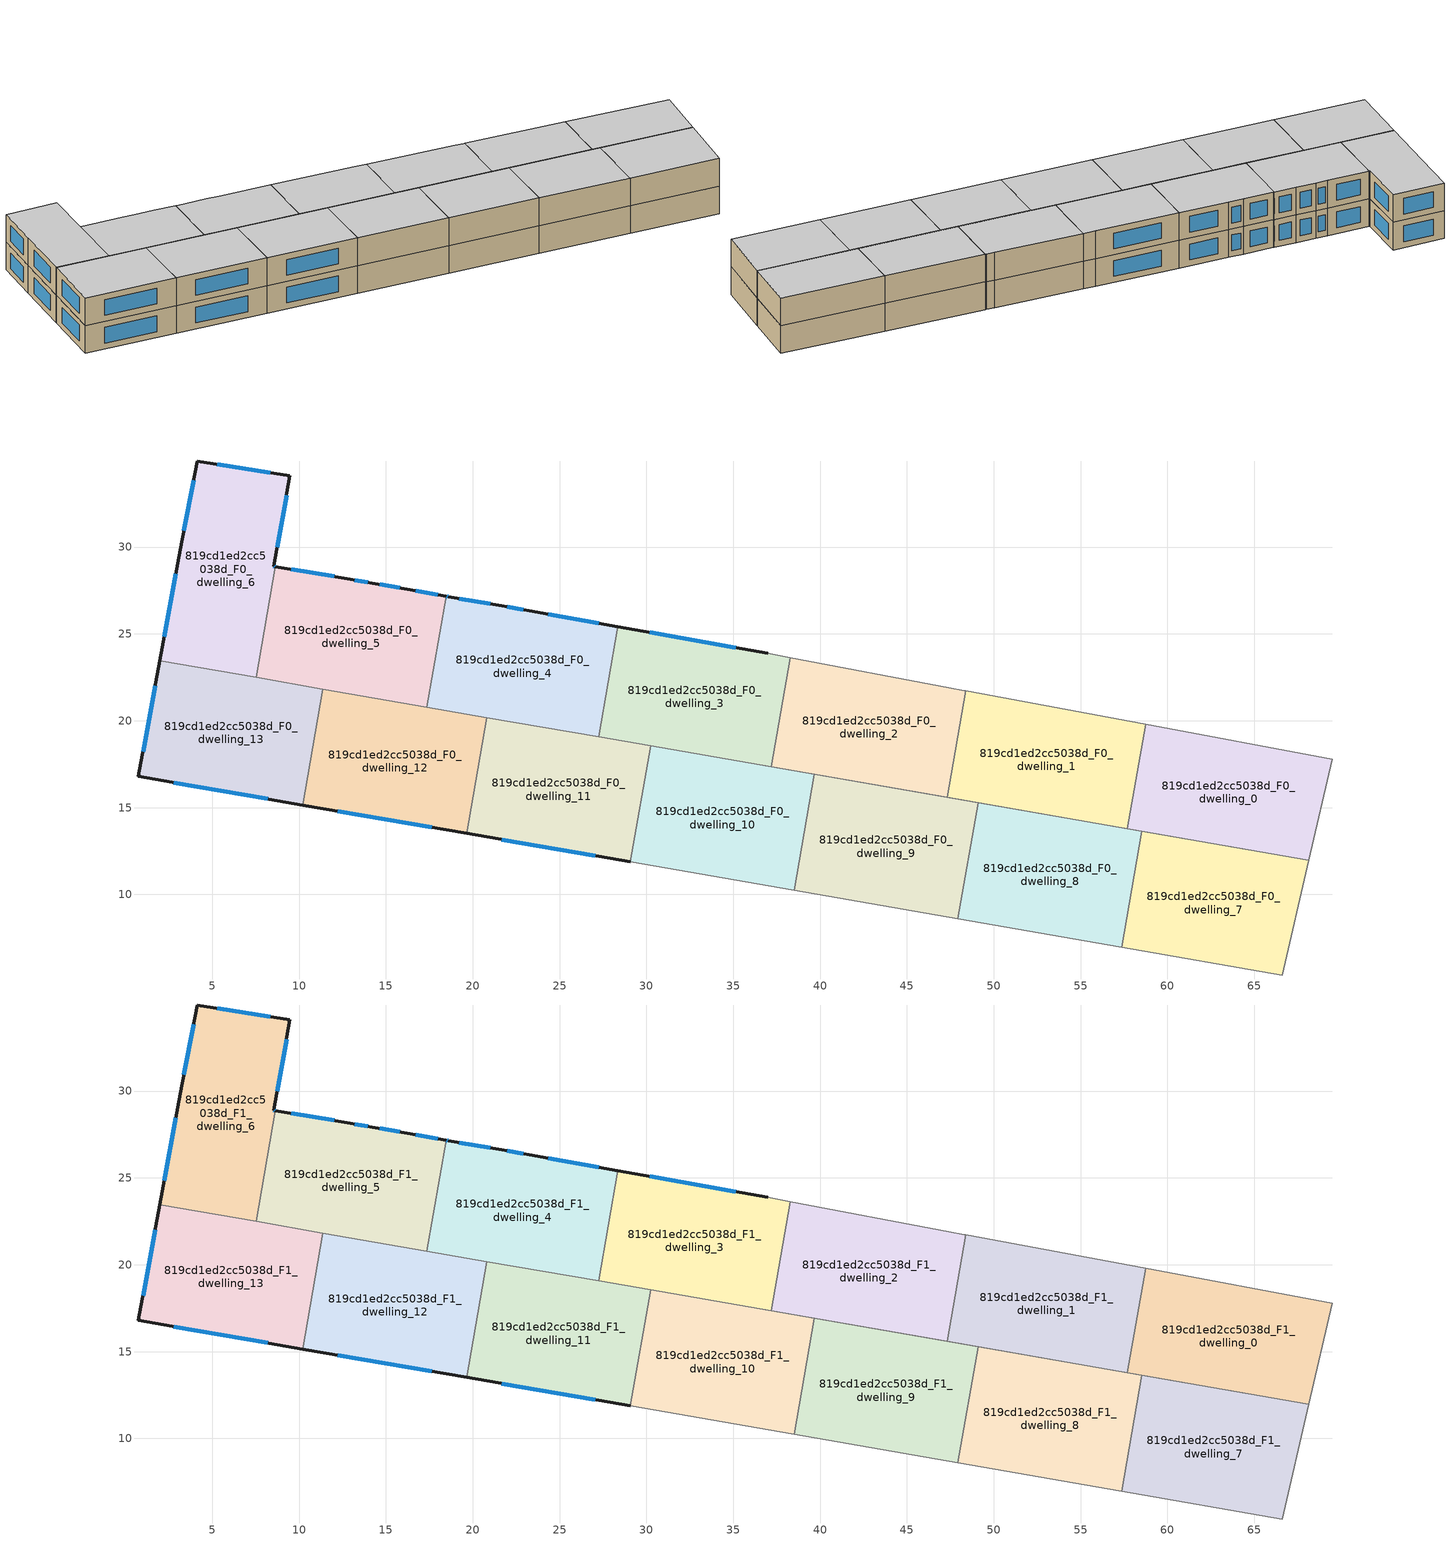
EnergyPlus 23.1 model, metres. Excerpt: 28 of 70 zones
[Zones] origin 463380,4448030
819cd1ed2cc5038d_F0_dwelling_0
 floor ground (EU_floor_Construction): 69.47,17.79 68.14,11.97 57.7,13.79 58.74,19.79 z0
 wall to 819cd1ed2cc5038d_F0_dwelling_1 (EU_wall_Construction): 58.74,19.79 57.7,13.79 z0:3
 wall adiabatic (EU_wall_Construction): 57.7,13.79 68.14,11.97 69.47,17.79 58.74,19.79 z0:3
819cd1ed2cc5038d_F0_dwelling_1
 floor ground (EU_floor_Construction): 58.74,19.79 57.7,13.79 47.32,15.59 48.38,21.72 z0
 wall to 819cd1ed2cc5038d_F0_dwelling_2 (EU_wall_Construction): 48.38,21.72 47.32,15.59 z0:3
 wall adiabatic (EU_wall_Construction): 58.74,19.79 48.38,21.72 / 47.32,15.59 57.7,13.79 z0:3
819cd1ed2cc5038d_F0_dwelling_10
 floor ground (EU_floor_Construction): 39.66,16.92 38.51,10.24 29.07,11.88 30.23,18.55 z0
 wall to 819cd1ed2cc5038d_F0_dwelling_9 (EU_wall_Construction): 38.51,10.24 39.66,16.92 z0:3
 wall adiabatic (EU_wall_Construction): 29.07,11.88 38.51,10.24 / 39.66,16.92 30.23,18.55 z0:3
 wall to 819cd1ed2cc5038d_F0_dwelling_11 (EU_wall_Construction): 30.23,18.55 29.07,11.88 z0:3
819cd1ed2cc5038d_F0_dwelling_11
 floor ground (EU_floor_Construction): 30.23,18.55 29.07,11.88 19.64,13.51 20.8,20.19 z0
 wall outside (EU_wall_Construction): 19.64,13.51 29.07,11.88 z0:3
 wall to 819cd1ed2cc5038d_F0_dwelling_12 (EU_wall_Construction): 20.8,20.19 19.64,13.51 z0:3
 wall to 819cd1ed2cc5038d_F0_dwelling_4 (EU_wall_Construction): 27.24,19.07 20.8,20.19 z0:3
 wall to 819cd1ed2cc5038d_F0_dwelling_3 (EU_wall_Construction): 30.23,18.55 27.24,19.07 z0:3
 window (EU_Window_Construction): 21.66,13.16 27.05,12.23 z0.64:2.36
819cd1ed2cc5038d_F0_dwelling_12
 floor ground (EU_floor_Construction): 20.8,20.19 19.64,13.51 10.21,15.15 11.37,21.83 z0
 wall outside (EU_wall_Construction): 10.21,15.15 19.64,13.51 z0:3
 wall to 819cd1ed2cc5038d_F0_dwelling_13 (EU_wall_Construction): 11.37,21.83 10.21,15.15 z0:3
 wall to 819cd1ed2cc5038d_F0_dwelling_5 (EU_wall_Construction): 17.36,20.79 11.37,21.83 z0:3
 wall to 819cd1ed2cc5038d_F0_dwelling_4 (EU_wall_Construction): 20.8,20.19 17.36,20.78 z0:3
 window (EU_Window_Construction): 12.23,14.8 17.62,13.86 z0.64:2.36
819cd1ed2cc5038d_F0_dwelling_13
 floor ground (EU_floor_Construction): 11.37,21.83 10.21,15.15 0.75,16.79 1.98,23.46 z0
 wall outside (EU_wall_Construction): 1.98,23.46 0.75,16.79 10.21,15.15 z0:3
 wall to 819cd1ed2cc5038d_F0_dwelling_6 (EU_wall_Construction): 7.52,22.49 1.98,23.46 z0:3
 wall to 819cd1ed2cc5038d_F0_dwelling_5 (EU_wall_Construction): 11.37,21.82 7.52,22.49 z0:3
 window (EU_Window_Construction): 2.78,16.44 8.19,15.5 / 1.71,22.03 1.01,18.22 z0.64:2.36
819cd1ed2cc5038d_F0_dwelling_2
 floor ground (EU_floor_Construction): 48.29,21.73 48.38,21.72 47.32,15.59 37.19,17.34 38.28,23.64 47.41,21.91 z0
 wall adiabatic (EU_wall_Construction): 48.38,21.72 48.29,21.73 47.41,21.91 38.28,23.64 / 37.19,17.34 47.32,15.59 z0:3
 wall to 819cd1ed2cc5038d_F0_dwelling_3 (EU_wall_Construction): 38.28,23.64 37.19,17.34 z0:3
819cd1ed2cc5038d_F0_dwelling_3
 floor ground (EU_floor_Construction): 38.28,23.64 37.19,17.34 27.24,19.07 28.35,25.42 36.98,23.89 z0
 wall outside (EU_wall_Construction): 36.98,23.89 28.35,25.42 z0:3
 wall to 819cd1ed2cc5038d_F0_dwelling_4 (EU_wall_Construction): 28.35,25.42 27.24,19.07 z0:3
 wall adiabatic (EU_wall_Construction): 38.28,23.64 36.98,23.89 / 30.23,18.55 37.19,17.34 z0:3
 window (EU_Window_Construction): 35.13,24.22 30.2,25.09 z0.64:2.36
819cd1ed2cc5038d_F0_dwelling_4
 floor ground (EU_floor_Construction): 28.35,25.42 27.24,19.07 17.36,20.79 18.47,27.17 18.58,27.15 21.66,26.61 23.24,26.33 z0
 wall outside (EU_wall_Construction): 28.35,25.42 23.24,26.33 21.66,26.61 18.58,27.15 18.47,27.17 z0:3
 wall to 819cd1ed2cc5038d_F0_dwelling_5 (EU_wall_Construction): 18.47,27.17 17.36,20.79 z0:3
 window (EU_Window_Construction): 27.25,25.62 24.33,26.13 / 18.55,27.15 18.49,27.16 / 21,26.73 19.23,27.04 / 22.9,26.39 21.99,26.55 z0.64:2.36
819cd1ed2cc5038d_F0_dwelling_5
 floor ground (EU_floor_Construction): 18.47,27.17 17.36,20.79 7.52,22.49 8.63,28.87 12.94,28.15 14.21,27.93 16.24,27.57 z0
 wall outside (EU_wall_Construction): 18.47,27.17 16.24,27.57 14.21,27.93 12.94,28.15 8.63,28.87 z0:3
 wall to 819cd1ed2cc5038d_F0_dwelling_6 (EU_wall_Construction): 8.63,28.87 7.52,22.49 z0:3
 window (EU_Window_Construction): 17.99,27.26 16.71,27.49 / 12.02,28.31 9.55,28.72 / 13.94,27.97 13.22,28.11 / 15.8,27.65 14.65,27.85 z0.64:2.36
819cd1ed2cc5038d_F0_dwelling_6
 floor ground (EU_floor_Construction): 9.47,34.1 8.55,28.89 8.63,28.87 7.52,22.49 1.98,23.46 3.15,29.84 4.13,34.96 z0
 wall outside (EU_wall_Construction): 8.63,28.87 8.55,28.89 9.47,34.1 4.13,34.96 3.15,29.84 1.98,23.46 z0:3
 window (EU_Window_Construction): 2.9,28.48 2.23,24.82 / 3.92,33.86 3.36,30.94 / 8.33,34.28 5.28,34.77 / 8.74,30 9.28,32.98 / 8.61,28.88 8.56,28.88 z0.64:2.36
819cd1ed2cc5038d_F0_dwelling_7
 floor ground (EU_floor_Construction): 68.14,11.97 66.61,5.36 57.36,6.97 58.52,13.64 z0
 wall adiabatic (EU_wall_Construction): 57.36,6.97 66.61,5.36 68.14,11.97 58.52,13.64 z0:3
 wall to 819cd1ed2cc5038d_F0_dwelling_8 (EU_wall_Construction): 58.52,13.64 57.36,6.97 z0:3
819cd1ed2cc5038d_F0_dwelling_8
 floor ground (EU_floor_Construction): 58.52,13.64 57.36,6.97 47.93,8.6 49.09,15.28 z0
 wall adiabatic (EU_wall_Construction): 47.93,8.6 57.36,6.97 / 58.52,13.64 49.09,15.28 z0:3
 wall to 819cd1ed2cc5038d_F0_dwelling_9 (EU_wall_Construction): 49.09,15.28 47.93,8.6 z0:3
819cd1ed2cc5038d_F0_dwelling_9
 floor ground (EU_floor_Construction): 49.09,15.28 47.93,8.6 38.51,10.24 39.66,16.92 z0
 wall adiabatic (EU_wall_Construction): 38.51,10.24 47.93,8.6 / 49.09,15.28 39.66,16.92 z0:3
819cd1ed2cc5038d_F1_dwelling_0
 floor to 819cd1ed2cc5038d_F0_dwelling_0 (EU_floor_Construction): 69.47,17.79 68.14,11.97 57.7,13.79 58.74,19.79 z3
 wall to 819cd1ed2cc5038d_F1_dwelling_1 (EU_wall_Construction): 58.74,19.79 57.7,13.79 z3:6
 wall adiabatic (EU_wall_Construction): 57.7,13.79 68.14,11.97 69.47,17.79 58.74,19.79 z3:6
 ceiling to 819cd1ed2cc5038d_F2_dwelling_0 (EU_floor_Construction): 68.14,11.97 69.47,17.79 58.74,19.79 57.7,13.79 z6
819cd1ed2cc5038d_F1_dwelling_1
 floor to 819cd1ed2cc5038d_F0_dwelling_1 (EU_floor_Construction): 58.74,19.79 57.7,13.79 47.32,15.59 48.38,21.72 z3
 wall to 819cd1ed2cc5038d_F1_dwelling_2 (EU_wall_Construction): 48.38,21.72 47.32,15.59 z3:6
 wall adiabatic (EU_wall_Construction): 58.74,19.79 48.38,21.72 / 47.32,15.59 57.7,13.79 z3:6
 ceiling to 819cd1ed2cc5038d_F2_dwelling_1 (EU_floor_Construction): 57.7,13.79 58.74,19.79 48.38,21.72 47.32,15.59 z6
819cd1ed2cc5038d_F1_dwelling_10
 floor to 819cd1ed2cc5038d_F0_dwelling_10 (EU_floor_Construction): 39.66,16.92 38.51,10.24 29.07,11.88 30.23,18.55 z3
 wall to 819cd1ed2cc5038d_F1_dwelling_9 (EU_wall_Construction): 38.51,10.24 39.66,16.92 z3:6
 wall adiabatic (EU_wall_Construction): 29.07,11.88 38.51,10.24 / 39.66,16.92 30.23,18.55 z3:6
 wall to 819cd1ed2cc5038d_F1_dwelling_11 (EU_wall_Construction): 30.23,18.55 29.07,11.88 z3:6
 ceiling to 819cd1ed2cc5038d_F2_dwelling_10 (EU_floor_Construction): 38.51,10.24 39.66,16.92 30.23,18.55 29.07,11.88 z6
819cd1ed2cc5038d_F1_dwelling_11
 floor to 819cd1ed2cc5038d_F0_dwelling_11 (EU_floor_Construction): 30.23,18.55 29.07,11.88 19.64,13.51 20.8,20.19 z3
 wall outside (EU_wall_Construction): 19.64,13.51 29.07,11.88 z3:6
 wall to 819cd1ed2cc5038d_F1_dwelling_12 (EU_wall_Construction): 20.8,20.19 19.64,13.51 z3:6
 wall to 819cd1ed2cc5038d_F1_dwelling_4 (EU_wall_Construction): 27.24,19.07 20.8,20.19 z3:6
 wall to 819cd1ed2cc5038d_F1_dwelling_3 (EU_wall_Construction): 30.23,18.55 27.24,19.07 z3:6
 window (EU_Window_Construction): 21.66,13.16 27.05,12.23 z3.64:5.36
 ceiling to 819cd1ed2cc5038d_F2_dwelling_11 (EU_floor_Construction): 29.07,11.88 30.23,18.55 20.8,20.19 19.64,13.51 z6
819cd1ed2cc5038d_F1_dwelling_12
 floor to 819cd1ed2cc5038d_F0_dwelling_12 (EU_floor_Construction): 20.8,20.19 19.64,13.51 10.21,15.15 11.37,21.83 z3
 wall outside (EU_wall_Construction): 10.21,15.15 19.64,13.51 z3:6
 wall to 819cd1ed2cc5038d_F1_dwelling_13 (EU_wall_Construction): 11.37,21.83 10.21,15.15 z3:6
 wall to 819cd1ed2cc5038d_F1_dwelling_5 (EU_wall_Construction): 17.36,20.79 11.37,21.83 z3:6
 wall to 819cd1ed2cc5038d_F1_dwelling_4 (EU_wall_Construction): 20.8,20.19 17.36,20.78 z3:6
 window (EU_Window_Construction): 12.23,14.8 17.62,13.86 z3.64:5.36
 ceiling to 819cd1ed2cc5038d_F2_dwelling_12 (EU_floor_Construction): 19.64,13.51 20.8,20.19 11.37,21.83 10.21,15.15 z6
819cd1ed2cc5038d_F1_dwelling_13
 floor to 819cd1ed2cc5038d_F0_dwelling_13 (EU_floor_Construction): 11.37,21.83 10.21,15.15 0.75,16.79 1.98,23.46 z3
 wall outside (EU_wall_Construction): 1.98,23.46 0.75,16.79 10.21,15.15 z3:6
 wall to 819cd1ed2cc5038d_F1_dwelling_6 (EU_wall_Construction): 7.52,22.49 1.98,23.46 z3:6
 wall to 819cd1ed2cc5038d_F1_dwelling_5 (EU_wall_Construction): 11.37,21.82 7.52,22.49 z3:6
 window (EU_Window_Construction): 2.78,16.44 8.19,15.5 / 1.71,22.03 1.01,18.22 z3.64:5.36
 ceiling to 819cd1ed2cc5038d_F2_dwelling_13 (EU_floor_Construction): 10.21,15.15 11.37,21.83 1.98,23.46 0.75,16.79 z6
819cd1ed2cc5038d_F1_dwelling_2
 floor to 819cd1ed2cc5038d_F0_dwelling_2 (EU_floor_Construction): 48.29,21.73 48.38,21.72 47.32,15.59 37.19,17.34 38.28,23.64 47.41,21.91 z3
 wall adiabatic (EU_wall_Construction): 48.38,21.72 48.29,21.73 47.41,21.91 38.28,23.64 / 37.19,17.34 47.32,15.59 z3:6
 wall to 819cd1ed2cc5038d_F1_dwelling_3 (EU_wall_Construction): 38.28,23.64 37.19,17.34 z3:6
 ceiling to 819cd1ed2cc5038d_F2_dwelling_2 (EU_floor_Construction): 47.32,15.59 48.38,21.72 48.29,21.73 47.41,21.91 38.28,23.64 37.19,17.34 z6
819cd1ed2cc5038d_F1_dwelling_3
 floor to 819cd1ed2cc5038d_F0_dwelling_3 (EU_floor_Construction): 38.28,23.64 37.19,17.34 27.24,19.07 28.35,25.42 36.98,23.89 z3
 wall outside (EU_wall_Construction): 36.98,23.89 28.35,25.42 z3:6
 wall to 819cd1ed2cc5038d_F1_dwelling_4 (EU_wall_Construction): 28.35,25.42 27.24,19.07 z3:6
 wall adiabatic (EU_wall_Construction): 38.28,23.64 36.98,23.89 / 30.23,18.55 37.19,17.34 z3:6
 window (EU_Window_Construction): 35.13,24.22 30.2,25.09 z3.64:5.36
 ceiling to 819cd1ed2cc5038d_F2_dwelling_3 (EU_floor_Construction): 37.19,17.34 38.28,23.64 36.98,23.89 28.35,25.42 27.24,19.07 z6
819cd1ed2cc5038d_F1_dwelling_4
 floor to 819cd1ed2cc5038d_F0_dwelling_4 (EU_floor_Construction): 28.35,25.42 27.24,19.07 17.36,20.79 18.47,27.17 18.58,27.15 21.66,26.61 23.24,26.33 z3
 wall outside (EU_wall_Construction): 28.35,25.42 23.24,26.33 21.66,26.61 18.58,27.15 18.47,27.17 z3:6
 wall to 819cd1ed2cc5038d_F1_dwelling_5 (EU_wall_Construction): 18.47,27.17 17.36,20.79 z3:6
 window (EU_Window_Construction): 27.25,25.62 24.33,26.13 / 18.55,27.15 18.49,27.16 / 21,26.73 19.23,27.04 / 22.9,26.39 21.99,26.55 z3.64:5.36
 ceiling to 819cd1ed2cc5038d_F2_dwelling_4 (EU_floor_Construction): 27.24,19.07 28.35,25.42 23.24,26.33 21.66,26.61 18.58,27.15 18.47,27.17 17.36,20.79 z6
819cd1ed2cc5038d_F1_dwelling_5
 floor to 819cd1ed2cc5038d_F0_dwelling_5 (EU_floor_Construction): 18.47,27.17 17.36,20.79 7.52,22.49 8.63,28.87 12.94,28.15 14.21,27.93 16.24,27.57 z3
 wall outside (EU_wall_Construction): 18.47,27.17 16.24,27.57 14.21,27.93 12.94,28.15 8.63,28.87 z3:6
 wall to 819cd1ed2cc5038d_F1_dwelling_6 (EU_wall_Construction): 8.63,28.87 7.52,22.49 z3:6
 window (EU_Window_Construction): 17.99,27.26 16.71,27.49 / 12.02,28.31 9.55,28.72 / 13.94,27.97 13.22,28.11 / 15.8,27.65 14.65,27.85 z3.64:5.36
 ceiling to 819cd1ed2cc5038d_F2_dwelling_5 (EU_floor_Construction): 17.36,20.79 18.47,27.17 16.24,27.57 14.21,27.93 12.94,28.15 8.63,28.87 7.52,22.49 z6
819cd1ed2cc5038d_F1_dwelling_6
 floor to 819cd1ed2cc5038d_F0_dwelling_6 (EU_floor_Construction): 9.47,34.1 8.55,28.89 8.63,28.87 7.52,22.49 1.98,23.46 3.15,29.84 4.13,34.96 z3
 wall outside (EU_wall_Construction): 8.63,28.87 8.55,28.89 9.47,34.1 4.13,34.96 3.15,29.84 1.98,23.46 z3:6
 window (EU_Window_Construction): 2.9,28.48 2.23,24.82 / 3.92,33.86 3.36,30.94 / 8.33,34.28 5.28,34.77 / 8.74,30 9.28,32.98 / 8.61,28.88 8.56,28.88 z3.64:5.36
 ceiling to 819cd1ed2cc5038d_F2_dwelling_6 (EU_floor_Construction): 7.52,22.49 8.63,28.87 8.55,28.89 9.47,34.1 4.13,34.96 3.15,29.84 1.98,23.46 z6
819cd1ed2cc5038d_F1_dwelling_7
 floor to 819cd1ed2cc5038d_F0_dwelling_7 (EU_floor_Construction): 68.14,11.97 66.61,5.36 57.36,6.97 58.52,13.64 z3
 wall adiabatic (EU_wall_Construction): 57.36,6.97 66.61,5.36 68.14,11.97 58.52,13.64 z3:6
 wall to 819cd1ed2cc5038d_F1_dwelling_8 (EU_wall_Construction): 58.52,13.64 57.36,6.97 z3:6
 ceiling to 819cd1ed2cc5038d_F2_dwelling_7 (EU_floor_Construction): 66.61,5.36 68.14,11.97 58.52,13.64 57.36,6.97 z6
819cd1ed2cc5038d_F1_dwelling_8
 floor to 819cd1ed2cc5038d_F0_dwelling_8 (EU_floor_Construction): 58.52,13.64 57.36,6.97 47.93,8.6 49.09,15.28 z3
 wall adiabatic (EU_wall_Construction): 47.93,8.6 57.36,6.97 / 58.52,13.64 49.09,15.28 z3:6
 wall to 819cd1ed2cc5038d_F1_dwelling_9 (EU_wall_Construction): 49.09,15.28 47.93,8.6 z3:6
 ceiling to 819cd1ed2cc5038d_F2_dwelling_8 (EU_floor_Construction): 57.36,6.97 58.52,13.64 49.09,15.28 47.93,8.6 z6
819cd1ed2cc5038d_F1_dwelling_9
 floor to 819cd1ed2cc5038d_F0_dwelling_9 (EU_floor_Construction): 49.09,15.28 47.93,8.6 38.51,10.24 39.66,16.92 z3
 wall adiabatic (EU_wall_Construction): 38.51,10.24 47.93,8.6 / 49.09,15.28 39.66,16.92 z3:6
 ceiling to 819cd1ed2cc5038d_F2_dwelling_9 (EU_floor_Construction): 47.93,8.6 49.09,15.28 39.66,16.92 38.51,10.24 z6
[Building]
EU S2 Campaign: North Axis=0; Terrain=City; Solar Distribution=FullExterior
[Site:Location]
Yerevan-Zvartnots.Intl.AP: Latitude=40.15; Longitude=44.383; Time Zone=4; Elevation=854
[SizingPeriod:WeatherFileDays]
AnnualSizingPeriod: Begin Month=1; Begin Day of Month=1; End Month=12; End Day of Month=31; Day of Week for Start Day=Monday; Use Weather File Daylight Saving Period=No; Use Weather File Rain and Snow Indicators=No
[MATERIAL]
EU_InternalMass_Material: Roughness=MediumRough; Thickness=0.1; Conductivity=1; Density=1800; Specific Heat=900; Thermal Absorptance=0.9; Solar Absorptance=0.7; Visible Absorptance=0.7
[MATERIAL:NOMASS] Roughness=MediumRough; Thermal Absorptance=0.9; Solar Absorptance=0.7; Visible Absorptance=0.7
Name | Thermal Resistance
EU_wall_NoMass | 1.05043
EU_floor_NoMass | 0.478065
[WINDOWMATERIAL:SIMPLEGLAZINGSYSTEM]
EU_Window_SimpleGlazing: UFactor=2.5566; Solar Heat Gain Coefficient=0.75; Visible Transmittance=0.75
[CONSTRUCTION]
EU_wall_Construction: EU_wall_NoMass
EU_floor_Construction: EU_floor_NoMass
EU_Window_Construction: EU_Window_SimpleGlazing
EU_InternalMass_Construction: EU_InternalMass_Material
[ZONE] Type=1; Multiplier=1; Ceiling Height=autocalculate; Floor Area=autocalculate; Part of Total Floor Area=Yes
Name | Volume
819cd1ed2cc5038d_F0_dwelling_0; 819cd1ed2cc5038d_F1_dwelling_0 | 194.538
819cd1ed2cc5038d_F0_dwelling_1; 819cd1ed2cc5038d_F1_dwelling_1; 819cd1ed2cc5038d_F0_dwelling_13; 819cd1ed2cc5038d_F1_dwelling_13 | 194.529
819cd1ed2cc5038d_F0_dwelling_10; 819cd1ed2cc5038d_F1_dwelling_10 | 194.547
819cd1ed2cc5038d_F0_dwelling_11; 819cd1ed2cc5038d_F1_dwelling_11; 819cd1ed2cc5038d_F0_dwelling_4; 819cd1ed2cc5038d_F1_dwelling_4; 819cd1ed2cc5038d_F0_dwelling_8; 819cd1ed2cc5038d_F1_dwelling_8 | 194.54
819cd1ed2cc5038d_F0_dwelling_12; 819cd1ed2cc5038d_F1_dwelling_12 | 194.535
819cd1ed2cc5038d_F0_dwelling_2; 819cd1ed2cc5038d_F1_dwelling_2 | 194.526
819cd1ed2cc5038d_F0_dwelling_3; 819cd1ed2cc5038d_F1_dwelling_3; 819cd1ed2cc5038d_F0_dwelling_6; 819cd1ed2cc5038d_F1_dwelling_6 | 194.544
819cd1ed2cc5038d_F0_dwelling_5; 819cd1ed2cc5038d_F1_dwelling_5 | 194.552
819cd1ed2cc5038d_F0_dwelling_7; 819cd1ed2cc5038d_F1_dwelling_7 | 194.536
819cd1ed2cc5038d_F0_dwelling_9; 819cd1ed2cc5038d_F1_dwelling_9 | 194.548
[INTERNALMASS] Construction=EU_InternalMass_Construction
Name | Zone or ZoneList | Surface Area
819cd1ed2cc5038d_F0_dwelling_0_EU_InternalMass | 819cd1ed2cc5038d_F0_dwelling_0 | 64.8459
819cd1ed2cc5038d_F0_dwelling_1_EU_InternalMass | 819cd1ed2cc5038d_F0_dwelling_1 | 64.8429
819cd1ed2cc5038d_F0_dwelling_2_EU_InternalMass | 819cd1ed2cc5038d_F0_dwelling_2 | 64.8455
819cd1ed2cc5038d_F0_dwelling_3_EU_InternalMass | 819cd1ed2cc5038d_F0_dwelling_3 | 64.848
819cd1ed2cc5038d_F0_dwelling_4_EU_InternalMass | 819cd1ed2cc5038d_F0_dwelling_4 | 64.8467
819cd1ed2cc5038d_F0_dwelling_5_EU_InternalMass | 819cd1ed2cc5038d_F0_dwelling_5 | 64.8507
819cd1ed2cc5038d_F0_dwelling_6_EU_InternalMass | 819cd1ed2cc5038d_F0_dwelling_6 | 64.8482
819cd1ed2cc5038d_F0_dwelling_7_EU_InternalMass | 819cd1ed2cc5038d_F0_dwelling_7 | 64.8453
819cd1ed2cc5038d_F0_dwelling_8_EU_InternalMass | 819cd1ed2cc5038d_F0_dwelling_8 | 64.8467
819cd1ed2cc5038d_F0_dwelling_9_EU_InternalMass | 819cd1ed2cc5038d_F0_dwelling_9 | 64.8492
819cd1ed2cc5038d_F0_dwelling_10_EU_InternalMass | 819cd1ed2cc5038d_F0_dwelling_10 | 64.8492
819cd1ed2cc5038d_F0_dwelling_11_EU_InternalMass | 819cd1ed2cc5038d_F0_dwelling_11 | 64.8467
819cd1ed2cc5038d_F0_dwelling_12_EU_InternalMass | 819cd1ed2cc5038d_F0_dwelling_12 | 64.8451
819cd1ed2cc5038d_F0_dwelling_13_EU_InternalMass | 819cd1ed2cc5038d_F0_dwelling_13 | 64.8429
819cd1ed2cc5038d_F1_dwelling_0_EU_InternalMass | 819cd1ed2cc5038d_F1_dwelling_0 | 64.8459
819cd1ed2cc5038d_F1_dwelling_1_EU_InternalMass | 819cd1ed2cc5038d_F1_dwelling_1 | 64.8429
819cd1ed2cc5038d_F1_dwelling_2_EU_InternalMass | 819cd1ed2cc5038d_F1_dwelling_2 | 64.8455
819cd1ed2cc5038d_F1_dwelling_3_EU_InternalMass | 819cd1ed2cc5038d_F1_dwelling_3 | 64.848
819cd1ed2cc5038d_F1_dwelling_4_EU_InternalMass | 819cd1ed2cc5038d_F1_dwelling_4 | 64.8467
819cd1ed2cc5038d_F1_dwelling_5_EU_InternalMass | 819cd1ed2cc5038d_F1_dwelling_5 | 64.8507
819cd1ed2cc5038d_F1_dwelling_6_EU_InternalMass | 819cd1ed2cc5038d_F1_dwelling_6 | 64.8482
819cd1ed2cc5038d_F1_dwelling_7_EU_InternalMass | 819cd1ed2cc5038d_F1_dwelling_7 | 64.8453
819cd1ed2cc5038d_F1_dwelling_8_EU_InternalMass | 819cd1ed2cc5038d_F1_dwelling_8 | 64.8467
819cd1ed2cc5038d_F1_dwelling_9_EU_InternalMass | 819cd1ed2cc5038d_F1_dwelling_9 | 64.8492
819cd1ed2cc5038d_F1_dwelling_10_EU_InternalMass | 819cd1ed2cc5038d_F1_dwelling_10 | 64.8492
819cd1ed2cc5038d_F1_dwelling_11_EU_InternalMass | 819cd1ed2cc5038d_F1_dwelling_11 | 64.8467
819cd1ed2cc5038d_F1_dwelling_12_EU_InternalMass | 819cd1ed2cc5038d_F1_dwelling_12 | 64.8451
819cd1ed2cc5038d_F1_dwelling_13_EU_InternalMass | 819cd1ed2cc5038d_F1_dwelling_13 | 64.8429
[OTHEREQUIPMENT] Fuel Type=Electricity; Design Level Calculation Method=Watts/Area; Power per Zone Floor Area=1; Fraction Latent=0; Fraction Radiant=0; Fraction Lost=0; Carbon Dioxide Generation Rate=0; EndUse Subcategory=EU_Step8_InternalGains
Name | Zone or ZoneList or Space or SpaceList | Schedule
EU_Step8_InternalGain_819cd1ed2cc5038d_F0_dwelling_0_f000 | 819cd1ed2cc5038d_F0_dwelling_0 | EU_Step8_GainSchedule_819cd1ed2cc5038d_F0_dwelling_0_f000
EU_Step8_InternalGain_819cd1ed2cc5038d_F0_dwelling_1_f000 | 819cd1ed2cc5038d_F0_dwelling_1 | EU_Step8_GainSchedule_819cd1ed2cc5038d_F0_dwelling_1_f000
EU_Step8_InternalGain_819cd1ed2cc5038d_F0_dwelling_2_f000 | 819cd1ed2cc5038d_F0_dwelling_2 | EU_Step8_GainSchedule_819cd1ed2cc5038d_F0_dwelling_2_f000
EU_Step8_InternalGain_819cd1ed2cc5038d_F0_dwelling_3_f000 | 819cd1ed2cc5038d_F0_dwelling_3 | EU_Step8_GainSchedule_819cd1ed2cc5038d_F0_dwelling_3_f000
EU_Step8_InternalGain_819cd1ed2cc5038d_F0_dwelling_4_f000 | 819cd1ed2cc5038d_F0_dwelling_4 | EU_Step8_GainSchedule_819cd1ed2cc5038d_F0_dwelling_4_f000
EU_Step8_InternalGain_819cd1ed2cc5038d_F0_dwelling_5_f000 | 819cd1ed2cc5038d_F0_dwelling_5 | EU_Step8_GainSchedule_819cd1ed2cc5038d_F0_dwelling_5_f000
EU_Step8_InternalGain_819cd1ed2cc5038d_F0_dwelling_6_f000 | 819cd1ed2cc5038d_F0_dwelling_6 | EU_Step8_GainSchedule_819cd1ed2cc5038d_F0_dwelling_6_f000
EU_Step8_InternalGain_819cd1ed2cc5038d_F0_dwelling_7_f000 | 819cd1ed2cc5038d_F0_dwelling_7 | EU_Step8_GainSchedule_819cd1ed2cc5038d_F0_dwelling_7_f000
EU_Step8_InternalGain_819cd1ed2cc5038d_F0_dwelling_8_f000 | 819cd1ed2cc5038d_F0_dwelling_8 | EU_Step8_GainSchedule_819cd1ed2cc5038d_F0_dwelling_8_f000
EU_Step8_InternalGain_819cd1ed2cc5038d_F0_dwelling_9_f000 | 819cd1ed2cc5038d_F0_dwelling_9 | EU_Step8_GainSchedule_819cd1ed2cc5038d_F0_dwelling_9_f000
EU_Step8_InternalGain_819cd1ed2cc5038d_F0_dwelling_10_f000 | 819cd1ed2cc5038d_F0_dwelling_10 | EU_Step8_GainSchedule_819cd1ed2cc5038d_F0_dwelling_10_f000
EU_Step8_InternalGain_819cd1ed2cc5038d_F0_dwelling_11_f000 | 819cd1ed2cc5038d_F0_dwelling_11 | EU_Step8_GainSchedule_819cd1ed2cc5038d_F0_dwelling_11_f000
EU_Step8_InternalGain_819cd1ed2cc5038d_F0_dwelling_12_f000 | 819cd1ed2cc5038d_F0_dwelling_12 | EU_Step8_GainSchedule_819cd1ed2cc5038d_F0_dwelling_12_f000
EU_Step8_InternalGain_819cd1ed2cc5038d_F0_dwelling_13_f000 | 819cd1ed2cc5038d_F0_dwelling_13 | EU_Step8_GainSchedule_819cd1ed2cc5038d_F0_dwelling_13_f000
EU_Step8_InternalGain_819cd1ed2cc5038d_F1_dwelling_0_f000 | 819cd1ed2cc5038d_F1_dwelling_0 | EU_Step8_GainSchedule_819cd1ed2cc5038d_F1_dwelling_0_f000
EU_Step8_InternalGain_819cd1ed2cc5038d_F1_dwelling_1_f000 | 819cd1ed2cc5038d_F1_dwelling_1 | EU_Step8_GainSchedule_819cd1ed2cc5038d_F1_dwelling_1_f000
EU_Step8_InternalGain_819cd1ed2cc5038d_F1_dwelling_2_f000 | 819cd1ed2cc5038d_F1_dwelling_2 | EU_Step8_GainSchedule_819cd1ed2cc5038d_F1_dwelling_2_f000
EU_Step8_InternalGain_819cd1ed2cc5038d_F1_dwelling_3_f000 | 819cd1ed2cc5038d_F1_dwelling_3 | EU_Step8_GainSchedule_819cd1ed2cc5038d_F1_dwelling_3_f000
EU_Step8_InternalGain_819cd1ed2cc5038d_F1_dwelling_4_f000 | 819cd1ed2cc5038d_F1_dwelling_4 | EU_Step8_GainSchedule_819cd1ed2cc5038d_F1_dwelling_4_f000
EU_Step8_InternalGain_819cd1ed2cc5038d_F1_dwelling_5_f000 | 819cd1ed2cc5038d_F1_dwelling_5 | EU_Step8_GainSchedule_819cd1ed2cc5038d_F1_dwelling_5_f000
EU_Step8_InternalGain_819cd1ed2cc5038d_F1_dwelling_6_f000 | 819cd1ed2cc5038d_F1_dwelling_6 | EU_Step8_GainSchedule_819cd1ed2cc5038d_F1_dwelling_6_f000
EU_Step8_InternalGain_819cd1ed2cc5038d_F1_dwelling_7_f000 | 819cd1ed2cc5038d_F1_dwelling_7 | EU_Step8_GainSchedule_819cd1ed2cc5038d_F1_dwelling_7_f000
EU_Step8_InternalGain_819cd1ed2cc5038d_F1_dwelling_8_f000 | 819cd1ed2cc5038d_F1_dwelling_8 | EU_Step8_GainSchedule_819cd1ed2cc5038d_F1_dwelling_8_f000
EU_Step8_InternalGain_819cd1ed2cc5038d_F1_dwelling_9_f000 | 819cd1ed2cc5038d_F1_dwelling_9 | EU_Step8_GainSchedule_819cd1ed2cc5038d_F1_dwelling_9_f000
EU_Step8_InternalGain_819cd1ed2cc5038d_F1_dwelling_10_f000 | 819cd1ed2cc5038d_F1_dwelling_10 | EU_Step8_GainSchedule_819cd1ed2cc5038d_F1_dwelling_10_f000
EU_Step8_InternalGain_819cd1ed2cc5038d_F1_dwelling_11_f000 | 819cd1ed2cc5038d_F1_dwelling_11 | EU_Step8_GainSchedule_819cd1ed2cc5038d_F1_dwelling_11_f000
EU_Step8_InternalGain_819cd1ed2cc5038d_F1_dwelling_12_f000 | 819cd1ed2cc5038d_F1_dwelling_12 | EU_Step8_GainSchedule_819cd1ed2cc5038d_F1_dwelling_12_f000
EU_Step8_InternalGain_819cd1ed2cc5038d_F1_dwelling_13_f000 | 819cd1ed2cc5038d_F1_dwelling_13 | EU_Step8_GainSchedule_819cd1ed2cc5038d_F1_dwelling_13_f000
[ZONEVENTILATION:DESIGNFLOWRATE] Schedule=EU_AlwaysOn; Design Flow Rate Calculation Method=AirChanges/Hour; Air Changes per Hour=0.557805; Ventilation Type=Natural; Fan Pressure Rise=0; Fan Total Efficiency=1; Constant Term Coefficient=1; Temperature Term Coefficient=0; Velocity Term Coefficient=0; Velocity Squared Term Coefficient=0; Minimum Indoor Temperature=-100; Maximum Indoor Temperature=100; Delta Temperature=-100; Minimum Outdoor Temperature=-100; Maximum Outdoor Temperature=100; Maximum Wind Speed=40
Name | Zone or ZoneList or Space or SpaceList
EU_ConstantAir_819cd1ed2cc5038d_F0_dwelling_0 | 819cd1ed2cc5038d_F0_dwelling_0
EU_ConstantAir_819cd1ed2cc5038d_F0_dwelling_1 | 819cd1ed2cc5038d_F0_dwelling_1
EU_ConstantAir_819cd1ed2cc5038d_F0_dwelling_2 | 819cd1ed2cc5038d_F0_dwelling_2
EU_ConstantAir_819cd1ed2cc5038d_F0_dwelling_3 | 819cd1ed2cc5038d_F0_dwelling_3
EU_ConstantAir_819cd1ed2cc5038d_F0_dwelling_4 | 819cd1ed2cc5038d_F0_dwelling_4
EU_ConstantAir_819cd1ed2cc5038d_F0_dwelling_5 | 819cd1ed2cc5038d_F0_dwelling_5
EU_ConstantAir_819cd1ed2cc5038d_F0_dwelling_6 | 819cd1ed2cc5038d_F0_dwelling_6
EU_ConstantAir_819cd1ed2cc5038d_F0_dwelling_7 | 819cd1ed2cc5038d_F0_dwelling_7
EU_ConstantAir_819cd1ed2cc5038d_F0_dwelling_8 | 819cd1ed2cc5038d_F0_dwelling_8
EU_ConstantAir_819cd1ed2cc5038d_F0_dwelling_9 | 819cd1ed2cc5038d_F0_dwelling_9
EU_ConstantAir_819cd1ed2cc5038d_F0_dwelling_10 | 819cd1ed2cc5038d_F0_dwelling_10
EU_ConstantAir_819cd1ed2cc5038d_F0_dwelling_11 | 819cd1ed2cc5038d_F0_dwelling_11
EU_ConstantAir_819cd1ed2cc5038d_F0_dwelling_12 | 819cd1ed2cc5038d_F0_dwelling_12
EU_ConstantAir_819cd1ed2cc5038d_F0_dwelling_13 | 819cd1ed2cc5038d_F0_dwelling_13
EU_ConstantAir_819cd1ed2cc5038d_F1_dwelling_0 | 819cd1ed2cc5038d_F1_dwelling_0
EU_ConstantAir_819cd1ed2cc5038d_F1_dwelling_1 | 819cd1ed2cc5038d_F1_dwelling_1
EU_ConstantAir_819cd1ed2cc5038d_F1_dwelling_2 | 819cd1ed2cc5038d_F1_dwelling_2
EU_ConstantAir_819cd1ed2cc5038d_F1_dwelling_3 | 819cd1ed2cc5038d_F1_dwelling_3
EU_ConstantAir_819cd1ed2cc5038d_F1_dwelling_4 | 819cd1ed2cc5038d_F1_dwelling_4
EU_ConstantAir_819cd1ed2cc5038d_F1_dwelling_5 | 819cd1ed2cc5038d_F1_dwelling_5
EU_ConstantAir_819cd1ed2cc5038d_F1_dwelling_6 | 819cd1ed2cc5038d_F1_dwelling_6
EU_ConstantAir_819cd1ed2cc5038d_F1_dwelling_7 | 819cd1ed2cc5038d_F1_dwelling_7
EU_ConstantAir_819cd1ed2cc5038d_F1_dwelling_8 | 819cd1ed2cc5038d_F1_dwelling_8
EU_ConstantAir_819cd1ed2cc5038d_F1_dwelling_9 | 819cd1ed2cc5038d_F1_dwelling_9
EU_ConstantAir_819cd1ed2cc5038d_F1_dwelling_10 | 819cd1ed2cc5038d_F1_dwelling_10
EU_ConstantAir_819cd1ed2cc5038d_F1_dwelling_11 | 819cd1ed2cc5038d_F1_dwelling_11
EU_ConstantAir_819cd1ed2cc5038d_F1_dwelling_12 | 819cd1ed2cc5038d_F1_dwelling_12
EU_ConstantAir_819cd1ed2cc5038d_F1_dwelling_13 | 819cd1ed2cc5038d_F1_dwelling_13
[HVACTEMPLATE:THERMOSTAT] Constant Heating Setpoint=20; Constant Cooling Setpoint=50
EU_HeatOnly_819cd1ed2cc5038d_F0_dwelling_0; EU_HeatOnly_819cd1ed2cc5038d_F0_dwelling_1; EU_HeatOnly_819cd1ed2cc5038d_F0_dwelling_2; EU_HeatOnly_819cd1ed2cc5038d_F0_dwelling_3; EU_HeatOnly_819cd1ed2cc5038d_F0_dwelling_4; EU_HeatOnly_819cd1ed2cc5038d_F0_dwelling_5; EU_HeatOnly_819cd1ed2cc5038d_F0_dwelling_6; EU_HeatOnly_819cd1ed2cc5038d_F0_dwelling_7; EU_HeatOnly_819cd1ed2cc5038d_F0_dwelling_8; EU_HeatOnly_819cd1ed2cc5038d_F0_dwelling_9; EU_HeatOnly_819cd1ed2cc5038d_F0_dwelling_10; EU_HeatOnly_819cd1ed2cc5038d_F0_dwelling_11; EU_HeatOnly_819cd1ed2cc5038d_F0_dwelling_12; EU_HeatOnly_819cd1ed2cc5038d_F0_dwelling_13; EU_HeatOnly_819cd1ed2cc5038d_F1_dwelling_0; EU_HeatOnly_819cd1ed2cc5038d_F1_dwelling_1; EU_HeatOnly_819cd1ed2cc5038d_F1_dwelling_2; EU_HeatOnly_819cd1ed2cc5038d_F1_dwelling_3; EU_HeatOnly_819cd1ed2cc5038d_F1_dwelling_4; EU_HeatOnly_819cd1ed2cc5038d_F1_dwelling_5; EU_HeatOnly_819cd1ed2cc5038d_F1_dwelling_6; EU_HeatOnly_819cd1ed2cc5038d_F1_dwelling_7; EU_HeatOnly_819cd1ed2cc5038d_F1_dwelling_8; EU_HeatOnly_819cd1ed2cc5038d_F1_dwelling_9; EU_HeatOnly_819cd1ed2cc5038d_F1_dwelling_10; EU_HeatOnly_819cd1ed2cc5038d_F1_dwelling_11; EU_HeatOnly_819cd1ed2cc5038d_F1_dwelling_12; EU_HeatOnly_819cd1ed2cc5038d_F1_dwelling_13; EU_HeatOnly_819cd1ed2cc5038d_F2_dwelling_0; EU_HeatOnly_819cd1ed2cc5038d_F2_dwelling_1; EU_HeatOnly_819cd1ed2cc5038d_F2_dwelling_2; EU_HeatOnly_819cd1ed2cc5038d_F2_dwelling_3; EU_HeatOnly_819cd1ed2cc5038d_F2_dwelling_4; EU_HeatOnly_819cd1ed2cc5038d_F2_dwelling_5; EU_HeatOnly_819cd1ed2cc5038d_F2_dwelling_6; EU_HeatOnly_819cd1ed2cc5038d_F2_dwelling_7; EU_HeatOnly_819cd1ed2cc5038d_F2_dwelling_8; EU_HeatOnly_819cd1ed2cc5038d_F2_dwelling_9; EU_HeatOnly_819cd1ed2cc5038d_F2_dwelling_10; EU_HeatOnly_819cd1ed2cc5038d_F2_dwelling_11; EU_HeatOnly_819cd1ed2cc5038d_F2_dwelling_12; EU_HeatOnly_819cd1ed2cc5038d_F2_dwelling_13; EU_HeatOnly_819cd1ed2cc5038d_F3_dwelling_0; EU_HeatOnly_819cd1ed2cc5038d_F3_dwelling_1; EU_HeatOnly_819cd1ed2cc5038d_F3_dwelling_2; EU_HeatOnly_819cd1ed2cc5038d_F3_dwelling_3; EU_HeatOnly_819cd1ed2cc5038d_F3_dwelling_4; EU_HeatOnly_819cd1ed2cc5038d_F3_dwelling_5; EU_HeatOnly_819cd1ed2cc5038d_F3_dwelling_6; EU_HeatOnly_819cd1ed2cc5038d_F3_dwelling_7; EU_HeatOnly_819cd1ed2cc5038d_F3_dwelling_8; EU_HeatOnly_819cd1ed2cc5038d_F3_dwelling_9; EU_HeatOnly_819cd1ed2cc5038d_F3_dwelling_10; EU_HeatOnly_819cd1ed2cc5038d_F3_dwelling_11; EU_HeatOnly_819cd1ed2cc5038d_F3_dwelling_12; EU_HeatOnly_819cd1ed2cc5038d_F3_dwelling_13; EU_HeatOnly_819cd1ed2cc5038d_F4_dwelling_0; EU_HeatOnly_819cd1ed2cc5038d_F4_dwelling_1; EU_HeatOnly_819cd1ed2cc5038d_F4_dwelling_2; EU_HeatOnly_819cd1ed2cc5038d_F4_dwelling_3; EU_HeatOnly_819cd1ed2cc5038d_F4_dwelling_4; EU_HeatOnly_819cd1ed2cc5038d_F4_dwelling_5; EU_HeatOnly_819cd1ed2cc5038d_F4_dwelling_6; EU_HeatOnly_819cd1ed2cc5038d_F4_dwelling_7; EU_HeatOnly_819cd1ed2cc5038d_F4_dwelling_8; EU_HeatOnly_819cd1ed2cc5038d_F4_dwelling_9; EU_HeatOnly_819cd1ed2cc5038d_F4_dwelling_10; EU_HeatOnly_819cd1ed2cc5038d_F4_dwelling_11; EU_HeatOnly_819cd1ed2cc5038d_F4_dwelling_12; EU_HeatOnly_819cd1ed2cc5038d_F4_dwelling_13
[HVACTEMPLATE:ZONE:IDEALLOADSAIRSYSTEM] System Availability Schedule=EU_AlwaysOn; Maximum Heating Supply Air Temperature=50; Minimum Cooling Supply Air Temperature=13; Maximum Heating Supply Air Humidity Ratio=0.0156; Minimum Cooling Supply Air Humidity Ratio=0.0077; Heating Limit=NoLimit; Cooling Limit=NoLimit; Heating Availability Schedule=EU_AlwaysOn; Cooling Availability Schedule=EU_CoolingOff; Dehumidification Control Type=ConstantSensibleHeatRatio; Cooling Sensible Heat Ratio=0.7; Dehumidification Setpoint=60; Humidification Control Type=None; Humidification Setpoint=30; Outdoor Air Method=None; Outdoor Air Flow Rate per Person=0.00944; Outdoor Air Flow Rate per Zone Floor Area=0; Outdoor Air Flow Rate per Zone=0; Demand Controlled Ventilation Type=None; Outdoor Air Economizer Type=NoEconomizer; Heat Recovery Type=None; Sensible Heat Recovery Effectiveness=0.7; Latent Heat Recovery Effectiveness=0.65
Name | Template Thermostat
819cd1ed2cc5038d_F0_dwelling_0 | EU_HeatOnly_819cd1ed2cc5038d_F0_dwelling_0
819cd1ed2cc5038d_F0_dwelling_1 | EU_HeatOnly_819cd1ed2cc5038d_F0_dwelling_1
819cd1ed2cc5038d_F0_dwelling_2 | EU_HeatOnly_819cd1ed2cc5038d_F0_dwelling_2
819cd1ed2cc5038d_F0_dwelling_3 | EU_HeatOnly_819cd1ed2cc5038d_F0_dwelling_3
819cd1ed2cc5038d_F0_dwelling_4 | EU_HeatOnly_819cd1ed2cc5038d_F0_dwelling_4
819cd1ed2cc5038d_F0_dwelling_5 | EU_HeatOnly_819cd1ed2cc5038d_F0_dwelling_5
819cd1ed2cc5038d_F0_dwelling_6 | EU_HeatOnly_819cd1ed2cc5038d_F0_dwelling_6
819cd1ed2cc5038d_F0_dwelling_7 | EU_HeatOnly_819cd1ed2cc5038d_F0_dwelling_7
819cd1ed2cc5038d_F0_dwelling_8 | EU_HeatOnly_819cd1ed2cc5038d_F0_dwelling_8
819cd1ed2cc5038d_F0_dwelling_9 | EU_HeatOnly_819cd1ed2cc5038d_F0_dwelling_9
819cd1ed2cc5038d_F0_dwelling_10 | EU_HeatOnly_819cd1ed2cc5038d_F0_dwelling_10
819cd1ed2cc5038d_F0_dwelling_11 | EU_HeatOnly_819cd1ed2cc5038d_F0_dwelling_11
819cd1ed2cc5038d_F0_dwelling_12 | EU_HeatOnly_819cd1ed2cc5038d_F0_dwelling_12
819cd1ed2cc5038d_F0_dwelling_13 | EU_HeatOnly_819cd1ed2cc5038d_F0_dwelling_13
819cd1ed2cc5038d_F1_dwelling_0 | EU_HeatOnly_819cd1ed2cc5038d_F1_dwelling_0
819cd1ed2cc5038d_F1_dwelling_1 | EU_HeatOnly_819cd1ed2cc5038d_F1_dwelling_1
819cd1ed2cc5038d_F1_dwelling_2 | EU_HeatOnly_819cd1ed2cc5038d_F1_dwelling_2
819cd1ed2cc5038d_F1_dwelling_3 | EU_HeatOnly_819cd1ed2cc5038d_F1_dwelling_3
819cd1ed2cc5038d_F1_dwelling_4 | EU_HeatOnly_819cd1ed2cc5038d_F1_dwelling_4
819cd1ed2cc5038d_F1_dwelling_5 | EU_HeatOnly_819cd1ed2cc5038d_F1_dwelling_5
819cd1ed2cc5038d_F1_dwelling_6 | EU_HeatOnly_819cd1ed2cc5038d_F1_dwelling_6
819cd1ed2cc5038d_F1_dwelling_7 | EU_HeatOnly_819cd1ed2cc5038d_F1_dwelling_7
819cd1ed2cc5038d_F1_dwelling_8 | EU_HeatOnly_819cd1ed2cc5038d_F1_dwelling_8
819cd1ed2cc5038d_F1_dwelling_9 | EU_HeatOnly_819cd1ed2cc5038d_F1_dwelling_9
819cd1ed2cc5038d_F1_dwelling_10 | EU_HeatOnly_819cd1ed2cc5038d_F1_dwelling_10
819cd1ed2cc5038d_F1_dwelling_11 | EU_HeatOnly_819cd1ed2cc5038d_F1_dwelling_11
819cd1ed2cc5038d_F1_dwelling_12 | EU_HeatOnly_819cd1ed2cc5038d_F1_dwelling_12
819cd1ed2cc5038d_F1_dwelling_13 | EU_HeatOnly_819cd1ed2cc5038d_F1_dwelling_13
[SIZING:ZONE] Zone Cooling Design Supply Air Temperature Input Method=SupplyAirTemperature; Zone Cooling Design Supply Air Temperature=13; Zone Heating Design Supply Air Temperature Input Method=SupplyAirTemperature; Zone Heating Design Supply Air Temperature=50; Zone Cooling Design Supply Air Humidity Ratio=0.008; Zone Heating Design Supply Air Humidity Ratio=0.008; Cooling Design Air Flow Method=DesignDay; Cooling Design Air Flow Rate=0; Cooling Minimum Air Flow per Zone Floor Area=0.000762; Cooling Minimum Air Flow=0; Cooling Minimum Air Flow Fraction=0.2; Heating Design Air Flow Method=DesignDay; Heating Design Air Flow Rate=0; Heating Maximum Air Flow per Zone Floor Area=0.002032; Heating Maximum Air Flow=0.141576; Heating Maximum Air Flow Fraction=0.3; Account for Dedicated Outdoor Air System=No; Dedicated Outdoor Air System Control Strategy=NeutralSupplyAir; Dedicated Outdoor Air Low Setpoint Temperature for Design=autosize; Dedicated Outdoor Air High Setpoint Temperature for Design=autosize; Zone Load Sizing Method=Sensible Load Only No Latent Load; Zone Latent Cooling Design Supply Air Humidity Ratio Input Method=HumidityRatioDifference; Zone Cooling Design Supply Air Humidity Ratio Difference=0.005; Zone Latent Heating Design Supply Air Humidity Ratio Input Method=HumidityRatioDifference; Zone Humidification Design Supply Air Humidity Ratio Difference=0.005
819cd1ed2cc5038d_F0_dwelling_0; 819cd1ed2cc5038d_F0_dwelling_1; 819cd1ed2cc5038d_F0_dwelling_2; 819cd1ed2cc5038d_F0_dwelling_3; 819cd1ed2cc5038d_F0_dwelling_4; 819cd1ed2cc5038d_F0_dwelling_5; 819cd1ed2cc5038d_F0_dwelling_6; 819cd1ed2cc5038d_F0_dwelling_7; 819cd1ed2cc5038d_F0_dwelling_8; 819cd1ed2cc5038d_F0_dwelling_9; 819cd1ed2cc5038d_F0_dwelling_10; 819cd1ed2cc5038d_F0_dwelling_11; 819cd1ed2cc5038d_F0_dwelling_12; 819cd1ed2cc5038d_F0_dwelling_13; 819cd1ed2cc5038d_F1_dwelling_0; 819cd1ed2cc5038d_F1_dwelling_1; 819cd1ed2cc5038d_F1_dwelling_2; 819cd1ed2cc5038d_F1_dwelling_3; 819cd1ed2cc5038d_F1_dwelling_4; 819cd1ed2cc5038d_F1_dwelling_5; 819cd1ed2cc5038d_F1_dwelling_6; 819cd1ed2cc5038d_F1_dwelling_7; 819cd1ed2cc5038d_F1_dwelling_8; 819cd1ed2cc5038d_F1_dwelling_9; 819cd1ed2cc5038d_F1_dwelling_10; 819cd1ed2cc5038d_F1_dwelling_11; 819cd1ed2cc5038d_F1_dwelling_12; 819cd1ed2cc5038d_F1_dwelling_13
[SCHEDULE:CONSTANT]
Name | Hourly Value
EU_AlwaysOn | 1
EU_CoolingOff | 0
[SCHEDULE:FILE] Column Number=1; Rows to Skip at Top=0; Number of Hours of Data=8760; Column Separator=Comma; Interpolate to Timestep=No; Minutes per Item=60; Adjust Schedule for Daylight Savings=Yes
Name | File
EU_Step8_GainSchedule_819cd1ed2cc5038d_F0_dwelling_0_f000 | ../../schedules/819cd1ed2cc5038d/819cd1ed2cc5038d_F0_dwelling_0_f000_gain.csv
EU_Step8_GainSchedule_819cd1ed2cc5038d_F0_dwelling_1_f000 | ../../schedules/819cd1ed2cc5038d/819cd1ed2cc5038d_F0_dwelling_1_f000_gain.csv
EU_Step8_GainSchedule_819cd1ed2cc5038d_F0_dwelling_2_f000 | ../../schedules/819cd1ed2cc5038d/819cd1ed2cc5038d_F0_dwelling_2_f000_gain.csv
EU_Step8_GainSchedule_819cd1ed2cc5038d_F0_dwelling_3_f000 | ../../schedules/819cd1ed2cc5038d/819cd1ed2cc5038d_F0_dwelling_3_f000_gain.csv
EU_Step8_GainSchedule_819cd1ed2cc5038d_F0_dwelling_4_f000 | ../../schedules/819cd1ed2cc5038d/819cd1ed2cc5038d_F0_dwelling_4_f000_gain.csv
EU_Step8_GainSchedule_819cd1ed2cc5038d_F0_dwelling_5_f000 | ../../schedules/819cd1ed2cc5038d/819cd1ed2cc5038d_F0_dwelling_5_f000_gain.csv
EU_Step8_GainSchedule_819cd1ed2cc5038d_F0_dwelling_6_f000 | ../../schedules/819cd1ed2cc5038d/819cd1ed2cc5038d_F0_dwelling_6_f000_gain.csv
EU_Step8_GainSchedule_819cd1ed2cc5038d_F0_dwelling_7_f000 | ../../schedules/819cd1ed2cc5038d/819cd1ed2cc5038d_F0_dwelling_7_f000_gain.csv
EU_Step8_GainSchedule_819cd1ed2cc5038d_F0_dwelling_8_f000 | ../../schedules/819cd1ed2cc5038d/819cd1ed2cc5038d_F0_dwelling_8_f000_gain.csv
EU_Step8_GainSchedule_819cd1ed2cc5038d_F0_dwelling_9_f000 | ../../schedules/819cd1ed2cc5038d/819cd1ed2cc5038d_F0_dwelling_9_f000_gain.csv
EU_Step8_GainSchedule_819cd1ed2cc5038d_F0_dwelling_10_f000 | ../../schedules/819cd1ed2cc5038d/819cd1ed2cc5038d_F0_dwelling_10_f000_gain.csv
EU_Step8_GainSchedule_819cd1ed2cc5038d_F0_dwelling_11_f000 | ../../schedules/819cd1ed2cc5038d/819cd1ed2cc5038d_F0_dwelling_11_f000_gain.csv
EU_Step8_GainSchedule_819cd1ed2cc5038d_F0_dwelling_12_f000 | ../../schedules/819cd1ed2cc5038d/819cd1ed2cc5038d_F0_dwelling_12_f000_gain.csv
EU_Step8_GainSchedule_819cd1ed2cc5038d_F0_dwelling_13_f000 | ../../schedules/819cd1ed2cc5038d/819cd1ed2cc5038d_F0_dwelling_13_f000_gain.csv
EU_Step8_GainSchedule_819cd1ed2cc5038d_F1_dwelling_0_f000 | ../../schedules/819cd1ed2cc5038d/819cd1ed2cc5038d_F1_dwelling_0_f000_gain.csv
EU_Step8_GainSchedule_819cd1ed2cc5038d_F1_dwelling_1_f000 | ../../schedules/819cd1ed2cc5038d/819cd1ed2cc5038d_F1_dwelling_1_f000_gain.csv
EU_Step8_GainSchedule_819cd1ed2cc5038d_F1_dwelling_2_f000 | ../../schedules/819cd1ed2cc5038d/819cd1ed2cc5038d_F1_dwelling_2_f000_gain.csv
EU_Step8_GainSchedule_819cd1ed2cc5038d_F1_dwelling_3_f000 | ../../schedules/819cd1ed2cc5038d/819cd1ed2cc5038d_F1_dwelling_3_f000_gain.csv
EU_Step8_GainSchedule_819cd1ed2cc5038d_F1_dwelling_4_f000 | ../../schedules/819cd1ed2cc5038d/819cd1ed2cc5038d_F1_dwelling_4_f000_gain.csv
EU_Step8_GainSchedule_819cd1ed2cc5038d_F1_dwelling_5_f000 | ../../schedules/819cd1ed2cc5038d/819cd1ed2cc5038d_F1_dwelling_5_f000_gain.csv
EU_Step8_GainSchedule_819cd1ed2cc5038d_F1_dwelling_6_f000 | ../../schedules/819cd1ed2cc5038d/819cd1ed2cc5038d_F1_dwelling_6_f000_gain.csv
EU_Step8_GainSchedule_819cd1ed2cc5038d_F1_dwelling_7_f000 | ../../schedules/819cd1ed2cc5038d/819cd1ed2cc5038d_F1_dwelling_7_f000_gain.csv
EU_Step8_GainSchedule_819cd1ed2cc5038d_F1_dwelling_8_f000 | ../../schedules/819cd1ed2cc5038d/819cd1ed2cc5038d_F1_dwelling_8_f000_gain.csv
EU_Step8_GainSchedule_819cd1ed2cc5038d_F1_dwelling_9_f000 | ../../schedules/819cd1ed2cc5038d/819cd1ed2cc5038d_F1_dwelling_9_f000_gain.csv
EU_Step8_GainSchedule_819cd1ed2cc5038d_F1_dwelling_10_f000 | ../../schedules/819cd1ed2cc5038d/819cd1ed2cc5038d_F1_dwelling_10_f000_gain.csv
EU_Step8_GainSchedule_819cd1ed2cc5038d_F1_dwelling_11_f000 | ../../schedules/819cd1ed2cc5038d/819cd1ed2cc5038d_F1_dwelling_11_f000_gain.csv
EU_Step8_GainSchedule_819cd1ed2cc5038d_F1_dwelling_12_f000 | ../../schedules/819cd1ed2cc5038d/819cd1ed2cc5038d_F1_dwelling_12_f000_gain.csv
EU_Step8_GainSchedule_819cd1ed2cc5038d_F1_dwelling_13_f000 | ../../schedules/819cd1ed2cc5038d/819cd1ed2cc5038d_F1_dwelling_13_f000_gain.csv
